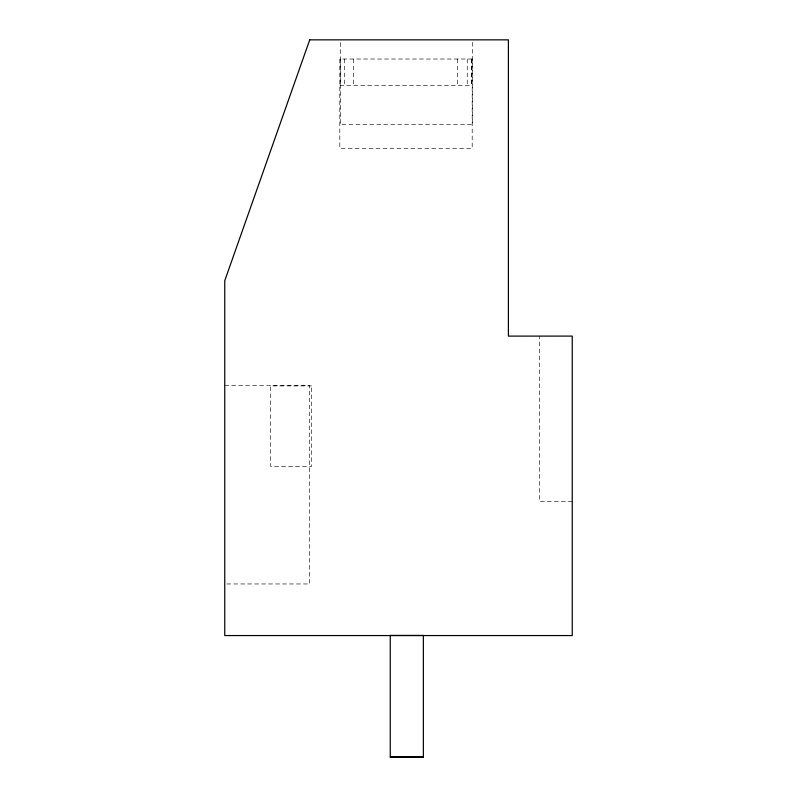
<?xml version="1.0" encoding="UTF-8"?>
<svg xmlns="http://www.w3.org/2000/svg" width="797" height="797" viewBox="0 0 797 797"><rect width="100%" height="100%" fill="white"/><g stroke="black" fill="none" stroke-linecap="round" stroke-linejoin="round"><path stroke-width="0.6" stroke-dasharray="3.98 2.99" d="M339.841 85.428L472.163 85.428M224.754 385.389L309.694 385.389L309.694 583.962L224.754 583.962M572.246 501.562L539.679 501.562L539.679 336.085M472.701 42.311L472.701 124.651L340.329 124.651L340.329 42.311M471.595 59.028L471.595 85.428M471.425 59.028L471.425 85.428M467.251 59.028L467.251 85.428M457.677 59.028L457.677 85.428M353.649 59.028L353.649 85.428M344.344 59.028L344.344 85.428M340.578 59.028L340.578 85.428M472.193 59.028L339.811 59.028L339.811 148.302L472.193 148.302L472.193 59.028M311.597 385.917L270.651 385.917L270.651 466.434L311.597 466.434L311.597 385.917"/><path stroke-width="1.2" d="M390.261 757.04L423.356 757.04M309.714 39.85L224.754 280.693L224.754 635.558L572.246 635.558L572.246 336.095L508.406 336.115L508.406 39.85L309.714 39.85M423.356 635.448L390.261 635.448L390.261 757.15L423.356 757.15L423.356 635.448"/></g></svg>
